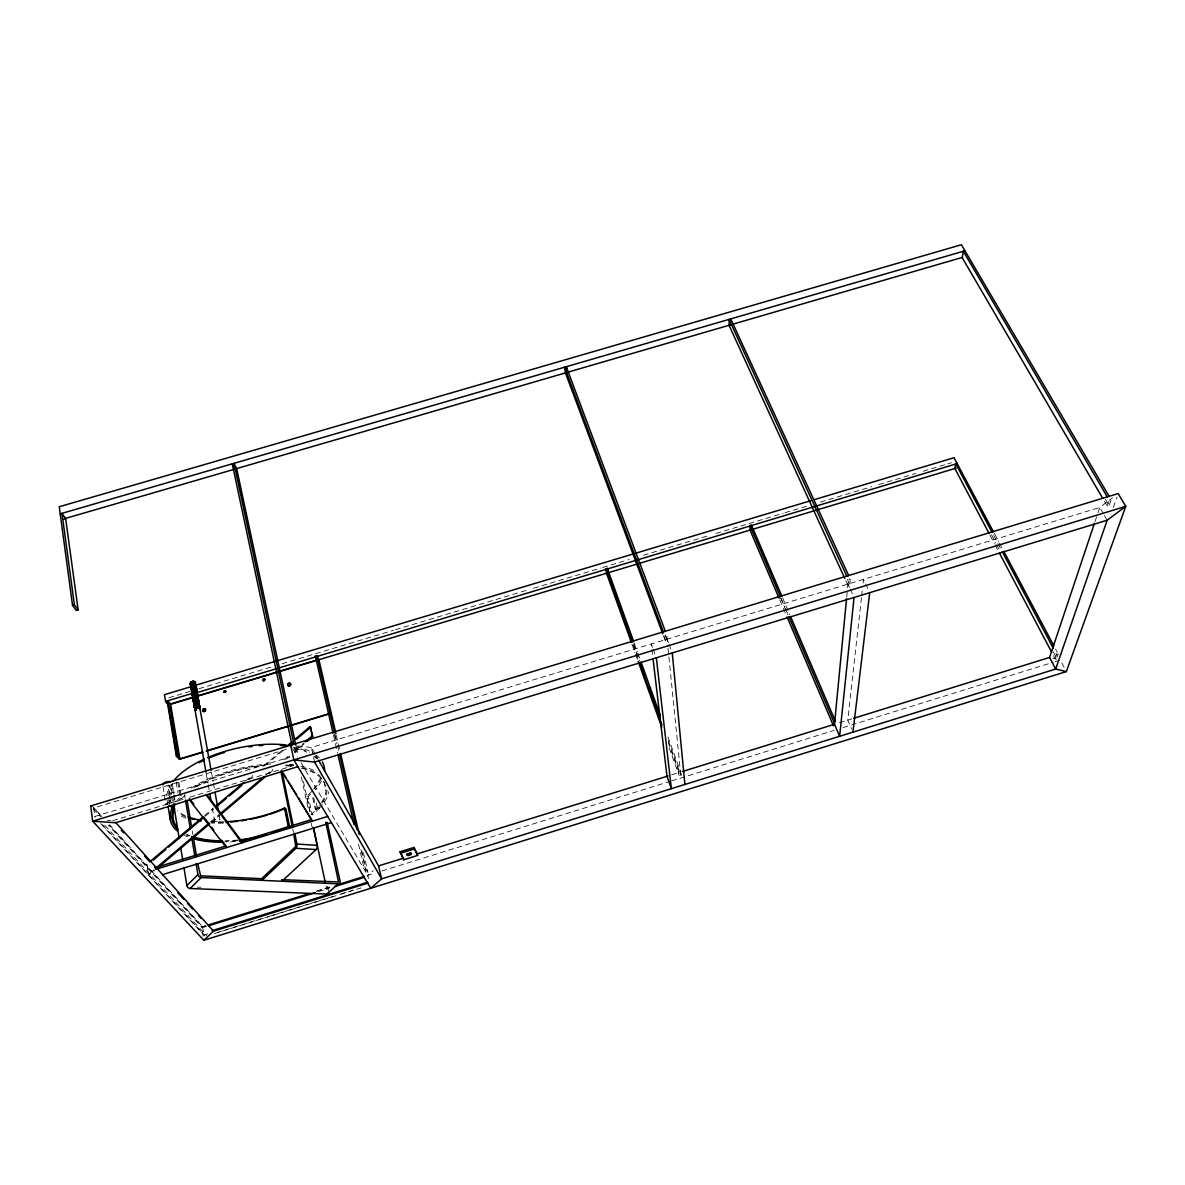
<?xml version="1.0" encoding="UTF-8"?>
<svg xmlns="http://www.w3.org/2000/svg" width="1185" height="1185" viewBox="0 0 1185 1185"><rect width="100%" height="100%" fill="white"/><g stroke="black" fill="none" stroke-linecap="round" stroke-linejoin="round"><path stroke-width="0.75" stroke-dasharray="5 3.75" d="M846.727 596.855L847.423 589.567M847.601 587.76L848.386 579.643L850.267 579.065L849.719 584.575L847.853 585.138L844.801 578.443M861.465 597.655L847.764 720.154L851.659 729.145M861.673 595.833L862.28 590.352M863.11 583.035L863.51 579.376L868.931 591.019M1095.073 521.415L1097.414 514.438M1097.991 512.69L1099.739 507.461L1112.508 497.833M1056.605 654.55L1058.175 654.076L1056.709 658.342L1055.154 658.816L1056.605 654.55L1054.887 651.291M1107.279 506.158L1109.293 500.263L1111.115 499.7L1109.101 505.595L1107.279 506.158L1104.494 501.374M1113.352 507.432L1116.966 497.033M166.848 795.994A80.313 36.513 -12.2 0 1 168.507 789.136L169.751 785.699L171.218 794.72M169.618 804.304L168.759 798.942A78.521 35.698 -12.2 0 1 170.284 789.047L172.003 784.351A4.962 2.266 -10.7 0 0 172.417 783.715M175.958 801.564L180.683 796.542M177.602 801.697L182.327 796.676M310.085 811.518L306.811 796.201L312.233 790.928M306.811 796.201L308.248 796.32L310.426 794.217M310.811 814.91L319.372 806.733M319.594 808.022L312.262 815.028L308.248 796.32M368.52 878.589L367.78 875.36L373.171 870.634M154.065 869.701L148.406 874.486L146.881 864.221L149.043 875.167L154.687 870.397M210.575 821.886L219.047 814.717M265.677 775.271L272.743 769.302M284.044 759.733L289.688 754.963M295.346 750.179L303.819 743.01M211.137 822.627L219.61 815.458M268.995 773.657L274.639 768.872M285.926 759.318L292.991 753.349M294.398 752.164L304.278 743.795M204.62 815.532L213.063 808.407M245.458 781.093L252.494 775.153M263.751 765.658L280.652 751.408M205.183 816.258L213.626 809.148M248.791 779.478L254.405 774.738M265.662 765.243L283.941 749.824M205.775 925.589L201.643 927.011L203.287 936.95M360.921 849.452L366.313 872.886L367.972 872.382L366.017 869.049L364.343 869.568L357.752 840.861M668.029 648.269L680.768 775.168L679.168 775.671L678.783 771.909L680.397 771.405L667.896 736.7M671.688 774.842L680.516 772.102L681.582 775.197M839.469 722.717L851.793 718.895M316.617 891.12L332.452 886.202M205.183 925.915L201.643 927.011L108.131 825.012M316.528 891.298L332.437 886.35M367.765 876.293L367.646 875.256L374.845 873.167M381.911 870.975L669.866 781.448M671.628 780.9L834.151 730.36M842.979 727.62L1053.198 662.267M1054.976 661.704L1060.264 660.06L1064.841 668.695M206.56 926.418L203.065 927.499L109.835 825.649M318.706 891.55L329.223 888.276M207.805 933.839L204.294 934.921L101.021 823.219M217.166 932.506L248.672 922.7M250.42 922.152L267.914 916.701M269.676 916.153L334.422 895.993M341.428 893.816L353.678 889.994M214.455 933.573L362.595 887.447M286.281 749.409L93.674 807.992L95.067 817.294M296.324 747.291L297.479 752.712L295.524 753.304L293.984 746.076M663.378 635.545L665.318 640.715L667.214 640.137L665.274 634.967M94.8 816.495L289.821 757.096M112.649 820.761L182.979 799.312M190 797.164L293.732 765.54M168.803 697.772L190.044 691.388M198.902 688.722L271.498 666.933M282.119 663.733L393.672 630.242M395.449 629.709L526.466 590.352M533.561 588.234L600.839 568.03M602.617 567.496L629.176 559.513M643.337 555.261L708.852 535.59M715.933 533.457L738.951 526.555M740.714 526.021L783.211 513.253M784.988 512.72L808.007 505.817M820.405 502.084L871.745 486.665M878.826 484.546L916.02 473.378M923.1 471.245L946.119 464.342M947.881 463.809L951.422 462.742M170.284 789.047L171.47 788.988L172.358 794.38M197.243 887.121L200.932 887.269M107.154 820.375L110.827 820.627M185.067 795.328A77.914 34.617 -12.4 0 0 181.631 798.675L180.535 798.586L177.246 778.693M312.751 797.668L315.328 809.607L316.306 809.681A79.114 35.165 -12.4 0 0 318.972 806.941M202.25 926.685L204.472 935.558M289.288 764.414L292.873 764.769M286.592 765.14L293.747 765.865M297.583 745.928L311.359 747.468L1099.739 507.461L1103.457 513.846M1053.139 658.327L1056.709 659.201M100.636 823.486L204.768 936.017M104.798 825.264L206.664 935.765M93.156 808.688L100.636 816.85M101.895 816.583L93.185 807.059L101.14 816.139M109.376 824.76L202.768 926.863M292.769 748.668L297.272 756.267M301.034 762.622L367.78 875.36M294.754 748.061L297.479 752.712M1105.383 499.226L1109.101 505.595M1104.376 515.445L1107.16 520.23M314.988 753.867L311.359 747.468L313.151 755.571M315.906 755.467L317.713 758.667M994.304 533.398L998.614 541.56M999.488 543.189L1002.94 549.707M1055.583 649.173L1057.316 652.431M993.682 535.487L997.118 542.004M997.992 543.648L1001.444 550.166M991.49 534.746L995.77 542.878M996.629 544.508L1000.066 551.01M1053.272 651.824L1056.709 658.342M990.008 535.205L994.289 543.337M995.148 544.967L998.57 551.469M1053.435 655.572L1055.154 658.816M847.423 579.554L849.719 584.575M847.956 584.116L849.482 587.449M850.237 589.123L853.304 595.788M782.589 597.832L789.832 614.748M781.063 598.292L784.677 606.764M785.403 608.453L788.292 615.222M780.545 597.699L787.818 614.719M779.76 599.862L782.663 606.661M783.389 608.364L786.292 615.178M667.111 639.159L668.399 642.611M669.036 644.329L670.977 649.484M652.535 647.44L651.276 643.988L651.706 647.662M653.172 649.158L655.068 654.342M634.182 642.996L637.293 651.676M637.93 653.409L639.796 658.623M633.501 643.707L639.722 661.008M668.325 740.566L680.768 775.168M633.264 645.203L638.863 660.83M668.177 742.402L678.783 771.909M631.975 644.166L635.071 652.817M635.693 654.55L638.182 661.467M669.229 747.987L679.168 775.671M336.362 735.396L340.11 751.616M363.395 852.548L367.972 872.382M335.044 734.552L337.103 743.513M337.518 745.306L339.177 752.49M361.884 851.126L366.017 869.049M334.377 734.063L336.451 743.084M333.459 735.026L337.577 752.964M324.023 781.981L325.934 790.602M313.507 757.2L314.573 762.073M316.262 802.986L317.743 809.799A80.906 35.965 -12.4 0 0 328.645 791.669M313.714 797.742L316.306 809.681M327.534 886.187L328.675 891.52M326.068 886.128L326.823 889.683M303.449 781.478L309.907 811.636M301.405 777.049L307.833 807.207M311.255 823.175L312.01 826.715M292.71 828.833L293.436 832.418M211.448 772.353L213.078 781.448M213.404 783.27L214.722 790.558M218.958 814.243L219.936 819.709A2.726 1.2 -11.9 0 1 215.996 821.486A2.726 1.2 -11.9 0 1 215.848 819.398A2.726 1.2 -11.9 0 1 219.936 819.709M206.309 774.042L207.908 783.004M208.219 784.796L209.182 790.188M212.352 808.126L214.589 820.687M192.296 831.07L192.903 834.699M184.534 794.587L185.141 798.231M178.935 782.396L181.631 798.675M176.195 782.159L177.987 793.017M172.358 784.174L173.839 793.224M174.136 795.031L175.306 802.26M173.469 793.372L172.003 784.351L169.174 785.922A4.962 2.266 -10.7 0 1 165.441 786.336M173.765 795.179L174.654 800.601M172.654 796.187L173.528 801.578M171.455 796.246L172.388 801.949M168.507 789.136L169.381 794.542M169.677 796.35L170.833 803.563M167.826 804.63L166.952 799.268A80.313 36.513 -12.2 0 0 168.27 803.919M163.041 786.633L165.93 804.748M651.928 649.499L652.802 656.846M665.318 640.715L664.77 635.501L666.681 634.908L667.836 646.447M327.075 790.395A79.114 35.165 -12.4 0 1 320.187 805.548M237.637 840.55A79.114 35.165 -12.4 0 1 224.854 841.35M189.022 836.106A79.114 35.165 -12.4 0 1 185.986 834.773M193.955 787.699A79.114 35.165 -12.4 0 1 268.417 765.051M286.029 765.125A79.114 35.165 -12.4 0 1 293.213 765.88M302.264 767.643A79.114 35.165 -12.4 0 1 320.617 776.382M235.563 841.528A80.906 35.965 -12.4 0 1 226.735 842.091M187.645 836.817A80.906 35.965 -12.4 0 1 184.534 835.469M191.259 788.188A80.906 35.965 -12.4 0 1 270.565 764.044M290.221 764.503A80.906 35.965 -12.4 0 1 293.806 764.932M300.635 766.117A80.906 35.965 -12.4 0 1 316.528 771.776M166.033 804.141A4.992 2.237 -10.9 0 1 171.855 801.49M321.565 781.063A80.313 36.513 -12.2 0 1 315.077 789.669M223.313 823.145A80.313 36.513 -12.2 0 1 211.419 822.997M186.075 818.154A80.313 36.513 -12.2 0 1 179.913 815.369M296.457 746.668A80.313 36.513 -12.2 0 1 314.929 754.164M316.514 755.334A80.313 36.513 -12.2 0 1 319.283 757.852M321.461 777.878A78.521 35.698 -12.2 0 1 313.595 789.565M223.313 822.346A78.521 35.698 -12.2 0 1 212.337 822.183M185.808 816.791A78.521 35.698 -12.2 0 1 178.417 812.895M170.033 803.489A78.521 35.698 -12.2 0 1 169.025 800.482M292.813 747.009A78.521 35.698 -12.2 0 1 309.418 752.475M314.958 756A78.521 35.698 -12.2 0 1 317.669 758.459M301.464 768.206A77.914 34.617 -12.4 0 1 319.165 805.533M317.965 806.896A77.914 34.617 -12.4 0 1 315.328 809.607M237.829 840.017A77.914 34.617 -12.4 0 1 225.224 840.802M189.941 835.632A77.914 34.617 -12.4 0 1 186.963 834.314M196.443 786.944A77.914 34.617 -12.4 0 1 264.788 765.895M285.481 765.732A77.914 34.617 -12.4 0 1 292.547 766.473M320.35 777.997A77.336 35.15 -12.2 0 1 313.892 788.129M223.654 821.797A77.336 35.15 -12.2 0 1 211.137 821.531M185.201 815.65A77.336 35.15 -12.2 0 1 177.483 811.029M171.203 803.208A77.336 35.15 -12.2 0 1 170.225 800.245M169.959 798.72A77.336 35.15 -12.2 0 1 171.47 788.988M295.613 748.357A77.336 35.15 -12.2 0 1 306.989 752.238M313.921 756.445A77.336 35.15 -12.2 0 1 316.602 758.859"/><path stroke-width="1.5" d="M846.549 598.677L834.492 724.272L839.632 736.3L854.059 597.462M852.948 732.152L869.701 592.693M195.495 693.447L194.177 693.743L196.384 693.418L196.621 691.092L192.459 691.818L191.452 690.129L190.504 684.812L192.192 682.604C195.895 681.123 195.184 682.012 194.873 685.878M191.244 689.018C204.087 683.775 187.571 689.64 195.584 685.285C193.081 682.086 190.978 684.56 190.518 684.871M194.429 688.055C188.504 691.299 195.021 690.248 196.147 688.737C196.71 692.558 195.081 685.819 192.859 686.352L191.54 688.663M196.384 693.418C193.999 690.188 194.784 696.706 193.673 699.298C194.31 699.55 191.57 700.365 194.533 695.802C200.176 698.143 196.162 690.085 193.451 689.314M195.199 692.41C196.177 696.839 198.147 693.047 195.125 691.403L192.148 693.447L165.574 701.387L164.463 694.662L191.007 686.693M197.184 697.402C197.54 693.018 196.28 695.521 194.636 696.41C189.23 700.439 199.969 696.587 194.932 697.995C194.473 699.402 192.444 704.023 195.673 702.187C192.488 696.41 202.072 699.965 196.118 700.839L193.748 702.468L198.517 701.683L199.613 706.867M195.155 698.854C198.443 699.283 199.613 706.245 199.747 709.267A2.607 1.289 -10.7 0 0 198.636 707.682A2.607 1.289 -10.7 0 0 195.155 708.734C193.496 705.934 201.183 703.949 199.687 708.511L199.747 709.267L199.05 706.852L195.095 708.112L194.444 707.06L193.555 701.342L197.08 698.839L195.762 695.595M196.74 700.424C196.384 706.986 190.222 704.838 199.465 705.653M196.34 709.756L194.844 709.267L196.355 705.993C201.317 706.66 198.843 700.972 195.688 702.261M197.836 703.031C201.672 705.801 195.347 702.29 196.977 702.364M211.123 770.531L199.895 708.393C194.044 706.956 201.924 701.964 196.014 703.638M193.629 681.36C188.83 681.775 191.689 686.411 190.755 682.264C198.621 678.353 185.586 686.574 193.229 684.56M192.681 691.699C190.118 688.692 190.874 679.346 190.815 686.219C192.222 691.077 192.859 693.136 192.385 695.417C192.385 699.239 200.65 698.794 197.273 695.358C196.917 693.477 192.355 695.773 193.036 697.121C194.458 699.328 191.526 693.343 195.555 694.395M191.526 687.152L190.518 682.901M192.488 692.099C190.059 689.359 194.103 688.026 192.474 684.249C197.391 682.367 187.571 684.1 192.014 687.152C190.844 689.211 194.221 685.285 191.155 688.485M196.073 690.351C198.176 686.041 191.718 681.212 191.066 688.026M191.17 688.559L191.54 685.848M193.17 687.73C191.007 688.944 192.844 692.099 191.763 689.64M192.103 693.832C190.355 690.47 192.696 687.478 196.517 689.211M191.303 688.633L192.829 693.936M192.577 692.618C188.8 689.107 196.384 688.233 194.133 689.7L192.355 692.677M194.992 691.225L191.852 692.084L192.503 695.773M191.333 686.1L191.452 683.997M190.578 682.678L192.014 681.627C193.14 681.375 190.444 682.338 190.444 684.115C190.311 681.36 191.259 689.655 191.777 683.967M192.266 685.834L190.978 687.507L192.666 685.3C196.591 682.13 189.022 687.907 190.889 686.974M197.584 694.854C195.051 690.603 200.176 697.55 194.518 695.269C192.266 697.417 193.644 697.95 192.74 695.121L192.133 691.744M192.562 696.484L192.562 694.054M192.844 698.009L194.399 694.603M192.666 681.405L195.347 696.587C191.066 696.691 194.207 705.371 194.784 700.898C193.125 704.971 194.932 701.757 194.918 702.838M193.362 699.268L193.392 698.513L193.718 700.972M191.822 692.247L192.74 692.099L192.651 693.477M193.614 696.987L192.592 696.247L193.036 694.232C194.236 692.899 191.037 695.728 193.97 692.633C197.806 689.892 189.6 696.35 192.429 691.684M192.814 693.803C191.837 697.165 194.473 696.943 193.555 698.039M193.688 697.935C192.948 699.387 192.651 696.291 194.488 695.136M195.199 704.364C191.437 702.112 199.287 701.535 198.428 701.164C196.206 699.165 200.043 698.291 195.066 698.32L193.125 699.594L193.599 702.261M194.34 702.424L193.984 704.453L195.955 703.786C199.702 701.668 198.887 708.793 199.11 705.297M198.384 705.46L198.887 704.097L198.843 705.253L194.37 706.586L194.607 703.905L197.08 702.898M196.858 698.646C189.763 699.313 197.08 707.593 194.74 708.734M195.066 698.32L193.318 700.735L192.844 695.713L194.888 693.936L197.465 694.499L195.644 694.928M193.896 703.92L194.147 702.764M195.095 705.356L194.073 704.986L194.844 703.046M195.007 706.171L194.651 708.2L194.488 706.941M195.244 709.297C197.184 714.096 191.792 701.757 196.251 710.304A2.607 1.289 -10.7 0 1 195.155 708.734M195.169 707.104C194.592 708.393 202.872 703.164 195.54 705.09C193.111 707.756 196.28 701.135 193.925 702.453M194.444 707.06L195.347 704.023M197.288 707.371L195.244 709.682M957.199 463.291L955.747 463.72L954.858 468.519L989.149 533.576M193.199 687.863C197.228 689.448 195.866 683.286 193.777 681.36M194.607 682.027C194.192 683.893 197.08 684.989 194.903 687.67M195.569 685.582C193.125 679.049 198.132 689.581 194.31 684.382M192.177 685.3C194.34 684.486 197.48 687.211 194.429 685.034M195.821 685.685C195.481 688.544 196.725 686.619 194.74 687.833M195.881 687.285L197.11 692.203L196.503 694.084L197.614 695.639L196.784 695.669L197.11 693.788L194.71 693.003L192.518 695.506L193.984 696.454M197.006 691.61C195.481 690.811 195.984 684.352 195.288 686.856M196.118 691.966L196.443 690.455M957.139 463.587L196.029 692.929L196.917 691.092L195.273 688.707M196.917 693.092L195.94 693.477L197.184 692.914M198.71 701.401L197.199 694.677M197.954 696.899L198.043 699.032M197.673 697.328L196.118 697.58M197.095 701.046C198.547 700.068 197.91 699.654 197.495 696.543M195.762 685.004L195.007 685.285L194.932 681.612M197.776 697.846L197.554 699.461L197.954 698.498M198.162 699.98L197.717 700.853M195.569 697.787C195.214 693.032 202.383 705.919 196.873 705.105M198.65 704.186C198.991 701.801 197.391 702.305 198.443 701.564M195.421 685.33L193.896 684.486M195.955 686.056L195.51 685.182M195.969 686.13L194.71 686.619L195.362 687.744M196.266 687.463C198.176 689.166 190.696 689.003 192.518 688.1M199.391 706.897L199.51 708.112L199.376 706.764M192.029 691.788L193.496 689.981C198.487 689.848 195.332 693.832 196.547 689.048M196.043 693.003L197.036 692.47L195.629 691.759L192.755 692.633L196.74 690.1M196.192 693.255L196.192 690.396L192.696 690.974M196.725 692.336L196.503 693.64L197.11 692.203M195.318 682.145L199.895 708.393L197.258 707.252L199.332 707.934M197.969 698.913C197.377 695.551 198.013 697.965 196.71 696.706M194.784 700.898L197.614 700.32L198.058 697.506M197.836 701.52L198.547 700.157M198.191 700.779L195.495 701.194L194.77 702.646M198.088 700.987L198.754 702.068M194.444 704.69L195.866 703.253C199.243 701.49 199.184 705.253 198.25 700.794C195.94 698.706 193.096 703.964 193.762 700.631M195.258 709.074L196.547 707.06L198.769 706.719L199.302 704.408M262.863 679.538L263.381 680.797M262.937 680.027L263.648 678.827L264.922 679.435M225.846 691.373L224.187 692.292M1066.352 671.584L203.85 940.268L92.667 821.19L90.667 805.963L1118.166 493.567L1125.75 506.365L1066.352 671.584L1055.657 669.051L1049.569 657.453L1094.496 523.163M298.013 766.606L115.641 822.76L92.667 821.19L1125.75 506.365L1107.16 520.23L1055.657 669.051L381.614 878.855L370.757 888.276L293.821 759.896L290.695 745.158L291.006 745.824M194.147 682.397L192.192 682.604L193.836 681.745M192.089 682.086L192.326 682.99L193.94 682.279M194.118 683.33L192.296 683.197C193.525 684.16 189.674 686.026 190.874 684.56M193.881 685.034L194.592 685.952L191.733 686.9M193.57 689.966L193.036 687.404C194.844 685.582 197.11 686.085 195.466 689.166M195.066 688.589L195.969 687.818M196.132 693.521L197.273 695.358M195.584 694.529L197.199 692.973L196.236 692.114M194.607 695.802L196.666 695.002M197.154 695.817L196.488 696.528L956.295 468.075M193.822 701.283C192.474 702.038 199.673 696.884 198.013 701.046M196.828 700.957L197.051 699.713M197.465 700.957L196.206 701.372M177.35 830.981A80.906 35.965 -12.4 0 1 171.707 808.955L172.98 805.563M195.11 703.905L194.118 704.542L197.658 702.024M198.132 704.69L196.725 704.171L194.325 705.682L197.806 703.979L197.628 702.912M198.413 707.312L199.776 707.326L197.999 705.045M197.747 706.645L198.325 705.756L196.414 705.919M177.794 829.367A79.114 35.165 -12.4 0 1 173.514 808.851L174.669 805.756M191.289 683.078L190.37 683.375M191.363 684.337C191.555 686.219 190.355 683.952 190.933 683.256M190.918 685.478L193.585 683.315M193.688 683.982L194.444 684.026C192.222 682.634 190.533 687.685 191.452 685.315M191.392 689.152L192.429 687.641L192.014 689.463M191.985 689.181C191.007 692.218 193.97 688.603 191.481 689.685M192.666 690.84L191.718 691.655L192.577 690.307M192.518 693.61L191.866 691.803M194.31 694.069L192.74 695.121L192.251 693.98M193.214 696.647L193.733 694.988M193.925 696.039L192.859 698.069M196.192 687.715C192.074 685.434 190.963 689.996 192.296 691.033M192.948 698.602L194.814 697.402C199.213 697.669 196.799 698.632 197.688 695.388M193.659 698.572L193.703 700.616M194.932 697.995L193.318 700.735M193.807 701.15L194.592 699.757M192 690.885L192.044 691.862M192.089 693.773L192.281 692.47L192.192 694.366M194.266 702.616L193.792 703.386L194.414 702.823M194.207 703.416L194.829 706.897M194.844 704.408L194.31 705.608M194.059 702.557C195.673 704.008 193.422 703.09 195.525 706.927M192.429 695.032L192.414 693.966M193.303 698.306L193.748 699.106M193.081 697.032C192.992 701.016 193.525 698.602 194.133 697.165M194.74 706.364L194.77 707.193M196.517 706.453L199.613 706.793L196.488 706.319L194.844 709.267M194.888 708.882L195.021 707.963L194.725 708.66M190.415 684.278L191.644 684.352M194.296 681.434C196.429 684.545 194.029 684.856 195.347 683.064M195.081 684.649L195.51 685.463M194.681 686.485L195.688 685.878L194.399 684.9M194.236 687.004L196.088 687.196M196.147 688.737L195.258 687.093M192.799 697.091L193.007 696.38M192.785 697.372L193.51 697.906L193.733 696.795M197.569 695.032L196.784 694.143M194.844 703.89C193.392 702.112 194.103 705.742 195.406 703.446M197.525 699.787L197.806 698.661M198.443 701.224L198.028 702.587L198.991 702.986M198.295 702.187L198.591 703.786M195.436 709.948L196.266 709.356M198.784 705.327L198.784 706.852L199.658 706.734M196.903 691.329L195.273 689.774L192.326 692.544M196.769 690.944L196.147 691.596L196.828 690.633M197.614 695.639L197.169 697.343M197.525 700.661L198.428 699.55L197.14 700.335M198.532 701.757L197.362 701.446L198.354 701.713M196.591 694.617L197.391 694.04L195.629 687.744M197.228 700.868L198.28 699.417L197.554 700.794M198.724 703.164L198.413 704.305M198.858 704.512C198.132 705.001 200.161 707.119 198.665 706.186M191.955 690.692L192.251 690.633M192.044 692.855L191.837 692.01M193.955 692.084L195.851 691.936L196.192 690.914M198.043 697.669L196.947 696.602L194.799 696.854M197.747 700.587L197.791 699.402L196.547 699.357M194.932 705.89L194.74 704.823M190.548 683.182L190.963 685.093M191.229 686.352L191.333 685.493M195.169 683.893L195.495 684.767M263.129 679.553C265.884 677.376 264.685 682.975 262.818 680.012M173.247 781.093L175.602 778.53A80.313 36.513 -12.2 0 1 204.442 759.022M328.63 892.823A2.903 2.207 49.4 0 1 326.779 894.053L190.133 888.498A3.096 2.518 43 0 1 186.86 885.58L197.939 874.604L196.103 863.687M190.133 888.498L201.228 877.552L338.258 883.847A2.918 2.207 49.4 0 0 340.139 881.329L327.193 822.39M191.718 682.678L190.77 683.73M191.022 687.048L192.148 686.071M192.014 687.152L191.096 687.863M192.577 687.537C190.948 688.248 189.126 682.767 191.555 681.76M294.754 833.307L296.961 844.046A3.155 1.644 -84 0 1 295.969 848.297L261.929 880.337L261.618 878.692L295.776 846.446L293.806 834.196M191.718 689.3L192.014 688.485M193.97 700.305L194.488 699.224M203.85 940.268L213.567 931.158L367.706 883.18L367.706 882.232L212.115 930.655L213.567 931.158L115.478 822.286M191.659 691.018L192.37 689.981M195.54 705.164L194.533 707.593L195.303 707.001M193.229 697.832L193.407 697.313M193.881 699.002L193.273 699.742M195.495 701.194L193.733 702.675L194.118 703.52M194.177 703.164L194.977 701.964M313.329 827.604L317.121 845.349A3.125 1.659 -84.2 0 1 316.128 849.556L281.941 881.255L281.615 879.625M198.799 703.86L196.532 703.105L196.68 704.038M326.779 894.053L338.258 883.847M197.48 694.558L195.021 682.145L191.392 681.79M198.236 698.735L197.243 699.076M194.073 704.986L194.695 704.438M198.325 701.194L198.517 700.335M194.503 706.675L194.37 706.586M196.043 691.062L195.925 689.389L193.481 689.448M192.503 694.069L192.607 695.032M196.517 691.122L195.362 690.307L196.666 690.425M155.472 868.501L209.167 823.086M220.469 813.532L264.255 776.471M305.241 741.81L312.292 735.841L310.233 726.479L294.739 739.529M156.094 869.197L209.73 823.812M221.017 814.258L264.759 777.241M307.093 741.41L312.736 736.626L310.233 726.479M149.695 861.836L203.213 816.717M215.877 806.037L244.036 782.278M286.281 746.654L291.925 741.914M153.132 860.162L165.796 849.482M168.611 847.112L203.776 817.443M217.833 805.578L226.276 798.468M229.09 796.098L241.755 785.418M289.57 745.069L292.384 742.699M296.606 739.144L310.677 727.279M195.54 687.226C195.169 688.011 195.836 686.337 195.214 685.611M197.776 699.861L197.169 699.298M194.992 686.545L195.792 686.411M198.887 706.971L199.584 705.949L198.65 704.779M198.502 705.253L199.021 704.764M199.495 705.475L199.569 707.845M197.554 701.49L198.828 701.742M199.021 702.809L198.443 703.594M193.214 700.128L194.088 698.794M198.25 698.558L197.673 699.328M191.585 683.834L191.585 682.916M191.94 691.27L193.229 691.24L192.903 690.277M192.666 692.173L193.081 691.27M192.933 693.699L193.377 692.929M193.348 694.677L194.814 693.536M193.451 695.21L193.614 696.143M194.384 700.528L194.503 699.298M194.577 701.579L195.288 700.054L197.258 699.831L195.347 699.92M194.488 701.046L194.681 700.291M192.207 690.959L192.992 690.811M193.051 694.292L193.659 694.514M195.451 704.631L194.088 704.749M195.866 705.993L195.095 706.704M195.318 707.075L195.732 706.23M195.51 708.141L197.258 707.252M198.547 702.779L198.354 701.327M195.806 708.482L199.48 708.082L199.391 706.556L197.776 706.23M194.873 683.641L192.014 681.627M195.258 682.545L194.74 681.597M191.555 685.389L191.363 685.774M174.521 804.808L172.388 805.77A4.992 2.237 -10.9 0 1 168.64 806.23M195.273 686.796L194.266 687.137M195.984 693.921C198.517 691.699 191.452 692.855 195.318 692.455M196.888 698.78L197.851 698.676L196.221 698.113M197.065 697.269L197.939 697.15M192.177 690.233L192.488 690.648M191.437 687.715L191.926 686.619M195.599 704.512L197.288 704.097M194.444 702.201L194.533 702.157M318.632 760.266L378.563 865.894L403.285 858.221M417.416 853.822L668.162 775.938M682.279 771.553L834.136 724.376M853.57 718.347L1049.569 657.453M403.818 859.717L417.624 855.422L417.238 853.881L414.009 847.438L400.071 851.763L403.818 859.717L400.071 851.763M208.708 924.818L307.685 894.038M339.502 884.158L364.239 876.456M208.323 925.87L315.195 892.631M334.481 886.647L364.269 877.374M400.456 853.304L414.394 848.978L417.624 855.422M225.491 846.075L157.027 867.139L157.294 868.872L327.697 816.435M241.296 841.217L311.522 819.605M162.508 874.649L331.4 822.612M293.821 759.896L314.573 762.073L1107.16 520.23M176.861 755.867L167.648 700.765C172.195 704.823 169.81 705.816 167.129 700.913L176.328 756.03L179.646 758.978L202.709 752.001M206.234 750.934L329.593 713.533M176.328 756.03L179.676 759.244L202.872 752.223M206.397 751.157L329.711 713.77M195.599 685.996L194.518 685.567L810.629 500.737M814.169 499.67L954.029 457.706L993.445 531.769M333.044 733.234L315.343 656.105L316.869 655.646L318.898 659.689L335.947 733.589M631.353 642.433L606.513 573.229L605.816 568.844L607.312 568.385L633.545 641.263M779.034 598.158L750.016 530.095L749.986 525.533L751.468 525.088L781.863 596.144M193.54 697.076L170.566 703.994L179.972 759.17M197.065 696.025L317.254 659.897M169.929 704.468L193.703 697.328M72.522 605.357L74.374 604.809L78.136 609.919L76.284 610.468L72.522 605.357L59.25 506.75L961.405 244.732L1109.249 496.515M60.213 513.86L964.96 250.79M65.456 518.423L729.575 325.134M733.13 324.112L962.19 257.441M63.901 519.267L65.679 518.749L78.136 609.919M844.801 578.443L729.205 325.638L730.878 325.149M192.711 689.226L193.273 688.263M196.606 703.638L196.221 704.853M196.206 704.719L197.362 704.512M196.784 708.023L197.954 707.83M193.748 690.899L194.888 690.692M196.532 699.283L195.199 699.52L196.414 699.18M195.406 700.661L197.362 700.365M195.747 702.172L196.888 701.831M192.148 681.953L193.303 681.745M193.377 685.493L195.258 685.7M192.888 686.145L194.177 686.056M193.318 688.989L194.636 688.692M193.51 690.055L194.829 689.744M194.799 690.159C191.866 690.707 197.391 690.307 194.31 690.766M193.925 691.951L193.703 691.107L195.036 690.87M195.11 699.061L197.065 698.765M194.281 686.648L194.903 686.663M195.599 694.04L196.503 694.084M197.48 705.179L196.251 705.46L197.584 705.149M194.355 694.751L195.688 694.514M194.458 691.477L195.54 691.225M194.621 686.085L196.043 686.589L195.392 687.389M193.851 688.13L195.362 689.226M197.169 703.431L197.925 703.564M198.221 706.245L199.198 705.49L198.221 705.223M173.514 808.851L174.699 808.792A77.914 34.617 -12.4 0 0 176.906 826.863M194.429 682.486L195.732 687.892L193.748 687.596M198.028 702.587L198.532 702.394M196.162 697.224L197.347 697.328M193.91 703.683L194.547 704.216M195.406 692.988L197.273 693.432M194.251 682.975L192.903 682.856M263.026 878.766L200.635 875.804L197.791 863.776M283.126 879.7L338.54 881.981L325.742 822.271M263.485 680.634L264.862 679.405M295.969 848.297L316.128 849.556M296.961 844.046L317.121 845.349M175.247 804.215L173.602 804.082L179.202 838.491M194.799 682.634L194.029 682.797M196.532 690.559L195.747 689.848M192.237 692.914L191.97 689.048M198.769 704.853L198.532 704.112M197.836 704.112L198.413 704.719M90.667 805.963L92.089 806.318M196.31 695.595L197.14 695.684M193.955 682.412L195.125 682.723M194.947 682.323L195.199 683.76M195.392 682.901L195.244 682.13M190.548 684.708L191.022 685.167M194.207 705.342L194.399 706.142M194.651 705.949L194.221 701.772M194.577 707.489L191.615 688.766M195.229 709.148L196.162 709.771M195.021 703.372L193.984 702.098L193.836 702.942M192.577 689.611L191.644 688.974M197.495 696.262L197.347 696.884M199.198 705.83L198.769 706.719M193.259 698.676L193.807 699.505M192.029 693.062L192.77 693.684M284.519 808.037L288.34 826.745L289.732 827.574L285.911 808.881L284.519 808.037A77.336 35.15 -12.2 0 1 225.506 821.738M196.473 692.588L196.473 691.981M223.995 692.158C227.431 693.906 224.587 688.322 224.009 692.218M197.984 700.468L197.673 695.625M191.363 689.374L192.488 689.788M121.255 830.255L123.699 832.966M144.585 856.029L149.488 861.465M154.405 866.887L156.864 869.597M177.735 892.675L183.868 899.459M187.556 903.518L192.474 908.954M198.606 915.738L201.065 918.449M224.143 692.41L224.365 690.662L225.98 691.388M226.379 847.616L189.659 800.186L189.348 798.379M190.459 799.831L193.807 804.141M203.82 817.102L209.39 824.301M211.611 827.174L213.833 830.063M221.625 840.135L226.083 845.897M207.019 794.779L241.577 841.128L241.888 842.831L206.264 795.12M196.162 707.726L195.288 707.771M165.574 701.387L168.151 705.001M65.679 518.749L61.99 513.342L74.374 604.809M283.215 773.405L286.089 778.012M287.999 781.093L296.62 794.913M298.546 797.979L312.322 821.161L281.289 770.339M1107.412 497.078L963.316 251.279L962.264 257.812L1102.628 498.189M314.573 762.073L381.614 878.855L378.563 865.894M312.292 735.841L312.736 736.626M1003.799 551.336L1053.865 645.914M955.747 463.72L991.949 532.228M1002.303 551.795L1053.169 648.032M999.429 553.099L1051.732 652.313M315.343 656.105L316.691 658.801M234.304 468.075L232.23 463.853L292.014 745.069M848.727 575.703L730.745 318.898L730.819 322.024M846.845 576.28L729.071 319.387L729.205 325.638M790.558 616.437L835.44 721.339M749.986 525.533L780.352 596.603M789.017 616.911L834.566 723.517M787.018 616.881L833.455 725.783M193.896 692.158L194.118 693.018M196.162 704.927L196.384 705.786M196.769 707.919L196.532 707.001M173.751 734.196L173.632 734.848M665.392 631.457L566.282 366.713L567.274 372.771M663.481 632.035L564.578 367.217L565.571 373.26L662.741 633.812M641.041 662.089L660.4 715.873M609.86 577.969L623.547 616.022M624.791 619.488L632.879 641.974M640.344 662.726L644.699 674.843M649.054 686.944L657.764 711.163M605.816 568.844L632.005 641.737M639.5 662.563L661.941 725.042M638.182 661.467L661.778 727.22M414.009 847.438L414.394 848.978M340.525 753.408L359.233 834.521M316.869 655.646L334.629 732.76M339.591 754.282L356.922 829.604M337.992 754.756L354.048 824.73M313.477 827.382L325.297 882.558M295.939 745.483L236.748 468.964L233.993 463.335L293.984 744.461M282.178 772.442L293.273 826.152M280.904 771.568L292.339 827.041M288.903 827.071L285.067 808.377A78.521 35.698 -12.2 0 1 269.025 814.48M215.048 792.38L218.307 810.599M198.295 702.646L199.154 707.001M197.347 707.786L195.406 696.78M194.34 697.461L193.081 698.691M194.651 701.979L194.858 703.179M194.858 709.015L205.997 772.235M209.819 793.772L210.767 799.164M187.097 800.186L191.674 827.441M193.214 836.521L196.577 856.518M169.87 703.905L179.098 758.874M169.959 707.608L170.551 711.148M171.144 714.703L171.736 718.243M172.329 721.798L172.921 725.338M173.514 728.879L174.106 732.434M174.713 735.974L175.306 739.529M175.898 743.069L176.491 746.624M177.083 750.164L177.676 753.704M185.438 800.053L190.326 829.144M191.54 836.417L194.888 856.414M180.683 847.542L182.742 860.221M183.912 867.464L186.86 885.58M171.129 805.356L171.707 808.955M168.107 806.422L170.122 818.953M607.312 568.385L607.772 571.318M653.024 658.682L666.992 776.293L671.377 788.662L656.342 657.793M672.265 652.935L684.9 784.455M410.839 852.652A2.326 0.948 -15.3 0 1 407.003 853.852M201.228 877.552A3.125 2.518 43.2 0 1 197.939 874.604M250.079 838.802A79.114 35.165 -12.4 0 1 239.414 840.358M221.121 841.38A79.114 35.165 -12.4 0 1 192.311 837.291M246.436 840.165A80.906 35.965 -12.4 0 1 239.163 841.157M221.506 842.194A80.906 35.965 -12.4 0 1 192.77 838.58M267.351 814.999A78.521 35.698 -12.2 0 1 250.005 819.339M246.51 819.976A78.521 35.698 -12.2 0 1 241.222 820.82M237.681 821.279A78.521 35.698 -12.2 0 1 230.675 821.96M201.243 820.983A78.521 35.698 -12.2 0 1 197.717 820.346M194.37 819.576A78.521 35.698 -12.2 0 1 189.082 818.02M199.124 762.71A78.521 35.698 -12.2 0 1 203.82 760.37M209.982 757.63A78.521 35.698 -12.2 0 1 224.646 752.386M248.88 746.92A78.521 35.698 -12.2 0 1 252.375 746.446M259.337 745.691A78.521 35.698 -12.2 0 1 262.759 745.439M280.267 745.424A78.521 35.698 -12.2 0 1 285.215 745.854M207.523 757.645A80.313 36.513 -12.2 0 1 286.118 744.95M322.364 761.97A80.313 36.513 -12.2 0 1 324.572 771.154M162.745 784.826A4.962 2.266 -10.7 0 1 165.5 782.204A4.962 2.266 -10.7 0 1 170.892 781.759M288.34 826.745A77.914 34.617 -12.4 0 1 272.417 832.788M265.707 834.788A77.914 34.617 -12.4 0 1 239.577 839.839M221.551 840.832A77.914 34.617 -12.4 0 1 193.185 836.803M200.161 820.153A77.336 35.15 -12.2 0 1 188.297 816.939M174.462 734.922L173.943 733.5L174.462 734.922M204.013 711.578A1.511 1.229 -31 0 0 205.479 709.534A1.511 1.229 -31 0 0 202.99 709.697A1.511 1.229 -31 0 0 204.013 711.578M288.784 685.893A1.481 1.244 -27.5 0 0 290.68 684.189A1.481 1.244 -27.5 0 0 288.325 683.775A1.481 1.244 -27.5 0 0 288.784 685.893M203.85 711.326A1.511 1.229 -31 0 0 205.316 709.282A1.511 1.229 -31 0 0 202.828 709.445A1.511 1.229 -31 0 0 203.85 711.326M288.651 685.641A1.481 1.244 -27.5 0 0 290.532 683.952A1.481 1.244 -27.5 0 0 288.192 683.523A1.481 1.244 -27.5 0 0 288.651 685.641M407.818 855.466A2.326 0.948 -15.3 0 0 411.343 853.926A2.326 0.948 -15.3 0 0 408.084 853.718A2.326 0.948 -15.3 0 0 407.818 855.466"/></g></svg>
